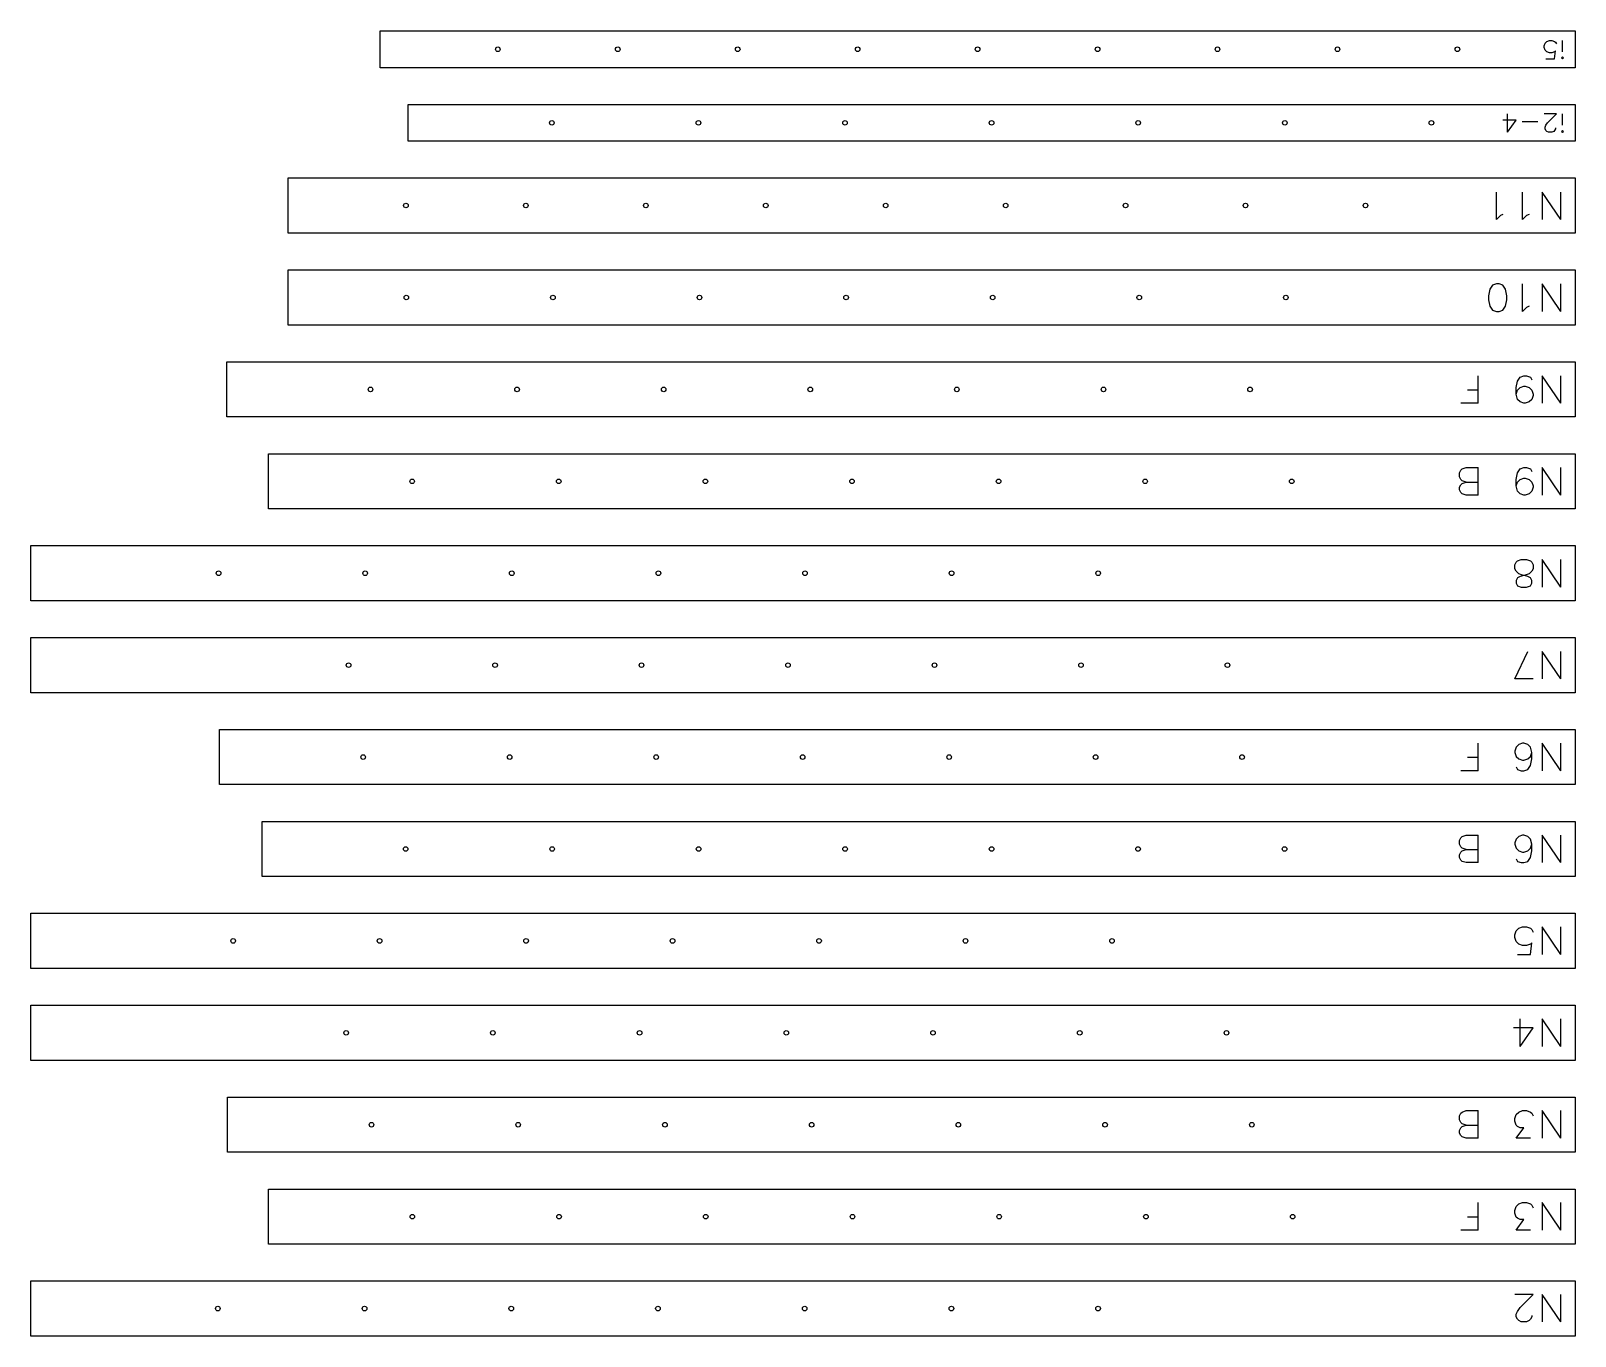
# Model space of a CAD drawing. Header units: inches. Extents: x 4.9 to 46.9, y 2.8 to 38.3.
import ezdxf

# ---------------------------------------------------------------- set-up
doc = ezdxf.new("R2010")
doc.units = ezdxf.units.IN
doc.header["$MEASUREMENT"] = 0
doc.layers.add('Scribe', color=2, linetype='Continuous')

msp = doc.modelspace()

# ---------------------------------------------------------------- linework, layer by layer
for points in [[(14.373, 37.321), (14.373, 38.321), (46.873, 38.321), (46.873, 37.321)], [(15.133, 35.321), (15.133, 36.321), (46.873, 36.321), (46.873, 35.321)], [(11.873, 32.821), (11.873, 34.321), (46.873, 34.321), (46.873, 32.821)], [(46.873, 30.321), (11.873, 30.321), (11.873, 31.821), (46.873, 31.821)], [(46.873, 27.821), (10.201, 27.821), (10.201, 29.321), (46.873, 29.321)], [(46.873, 25.321), (11.335, 25.321), (11.335, 26.821), (46.873, 26.821)], [(46.873, 22.821), (4.873, 22.821), (4.873, 24.321), (46.873, 24.321)], [(46.873, 20.321), (4.873, 20.321), (4.873, 21.821), (46.873, 21.821)], [(46.873, 17.821), (10.006, 17.821), (10.006, 19.321), (46.873, 19.321)], [(46.873, 15.321), (11.161, 15.321), (11.161, 16.821), (46.873, 16.821)], [(46.873, 12.821), (4.873, 12.821), (4.873, 14.321), (46.873, 14.321)], [(46.873, 10.321), (4.873, 10.321), (4.873, 11.821), (46.873, 11.821)], [(46.873, 7.821), (10.224, 7.821), (10.224, 9.321), (46.873, 9.321)], [(46.873, 5.321), (11.335, 5.321), (11.335, 6.821), (46.873, 6.821)], [(46.873, 2.821), (4.873, 2.821), (4.873, 4.321), (46.873, 4.321)]]:
    msp.add_lwpolyline(points, close=True)
for centre in [(17.573, 37.821), (20.835, 37.821), (24.097, 37.821), (27.36, 37.821), (30.622, 37.821), (33.885, 37.821), (37.147, 37.821), (40.409, 37.821), (43.672, 37.821), (19.042, 35.821), (23.029, 35.821), (27.016, 35.821), (31.003, 35.821), (34.99, 35.821), (38.977, 35.821), (42.964, 35.821), (15.073, 33.571), (18.335, 33.571), (21.597, 33.571), (24.86, 33.571), (28.122, 33.571), (31.385, 33.571), (34.647, 33.571), (37.909, 33.571), (41.172, 33.571), (15.084, 31.071), (19.071, 31.071), (23.058, 31.071), (27.045, 31.071), (31.032, 31.071), (35.019, 31.071), (39.006, 31.071), (14.11, 28.571), (18.097, 28.571), (22.084, 28.571), (26.071, 28.571), (30.058, 28.571), (34.045, 28.571), (38.032, 28.571), (15.243, 26.071), (19.23, 26.071), (23.218, 26.071), (27.205, 26.071), (31.192, 26.071), (35.179, 26.071), (39.166, 26.071), (9.978, 23.571), (13.965, 23.571), (17.952, 23.571), (21.94, 23.571), (25.927, 23.571), (29.914, 23.571), (33.901, 23.571), (13.513, 21.071), (17.497, 21.071), (21.481, 21.071), (25.465, 21.071), (29.449, 21.071), (33.433, 21.071), (37.417, 21.071), (13.911, 18.571), (17.895, 18.571), (21.879, 18.571), (25.863, 18.571), (29.847, 18.571), (33.831, 18.571), (37.815, 18.571), (15.066, 16.071), (19.05, 16.071), (23.034, 16.071), (27.018, 16.071), (31.002, 16.071), (34.986, 16.071), (38.97, 16.071), (10.374, 13.571), (14.357, 13.571), (18.341, 13.571), (22.325, 13.571), (26.309, 13.571), (30.293, 13.571), (34.277, 13.571), (13.448, 11.071), (17.438, 11.071), (21.429, 11.071), (25.419, 11.071), (29.409, 11.071), (33.399, 11.071), (37.39, 11.071), (14.137, 8.571), (18.127, 8.571), (22.117, 8.571), (26.108, 8.571), (30.098, 8.571), (34.088, 8.571), (38.079, 8.571), (15.248, 6.071), (19.238, 6.071), (23.228, 6.071), (27.219, 6.071), (31.209, 6.071), (35.199, 6.071), (39.19, 6.071), (9.957, 3.571), (13.948, 3.571), (17.938, 3.571), (21.928, 3.571), (25.919, 3.571), (29.909, 3.571), (33.899, 3.571)]:
    msp.add_circle(centre, 0.0625)
at = {"layer": 'Scribe'}
for points in [[(46.076, 37.56), (46.314, 37.56), (46.339, 37.775), (46.314, 37.753), (46.244, 37.728), (46.173, 37.728), (46.1, 37.753), (46.054, 37.799), (46.03, 37.869), (46.03, 37.918), (46.054, 37.989), (46.1, 38.037), (46.173, 38.062), (46.244, 38.062), (46.314, 38.037), (46.339, 38.013), (46.363, 37.967)], [(46.528, 37.753), (46.528, 38.062)], [(45.03, 35.563), (45.268, 35.896), (44.911, 35.896)], [(45.03, 35.563), (45.03, 36.062)], [(45.862, 35.848), (45.434, 35.848)], [(46.339, 35.682), (46.339, 35.658), (46.314, 35.609), (46.292, 35.585), (46.244, 35.563), (46.149, 35.563), (46.1, 35.585), (46.076, 35.609), (46.054, 35.658), (46.054, 35.704), (46.076, 35.753), (46.125, 35.823), (46.363, 36.062), (46.03, 36.062)], [(46.528, 35.753), (46.528, 36.062)], [(44.911, 33.332), (44.84, 33.296), (44.733, 33.189), (44.733, 33.938)], [(45.626, 33.332), (45.553, 33.296), (45.446, 33.189), (45.446, 33.938)], [(46.482, 33.189), (45.981, 33.938), (45.981, 33.189)], [(46.482, 33.189), (46.482, 33.938)], [(45.626, 30.834), (45.553, 30.797), (45.446, 30.69), (45.446, 31.44)], [(46.482, 30.69), (45.981, 31.44), (45.981, 30.69)], [(46.482, 30.69), (46.482, 31.44)], [(44.232, 28.192), (44.232, 28.941)], [(45.268, 28.442), (45.302, 28.55), (45.375, 28.62), (45.482, 28.657), (45.516, 28.657), (45.626, 28.62), (45.696, 28.55), (45.733, 28.442), (45.733, 28.406), (45.696, 28.299), (45.626, 28.228), (45.516, 28.192), (45.482, 28.192), (45.375, 28.228), (45.302, 28.299), (45.268, 28.442), (45.268, 28.62), (45.302, 28.798), (45.375, 28.905), (45.482, 28.941), (45.553, 28.941), (45.66, 28.905), (45.696, 28.834)], [(46.482, 28.192), (45.981, 28.941), (45.981, 28.192)], [(46.482, 28.192), (46.482, 28.941)], [(44.232, 28.192), (43.767, 28.192)], [(44.232, 28.55), (43.947, 28.55)], [(43.911, 26.051), (43.804, 26.085), (43.767, 26.122), (43.731, 26.192), (43.731, 26.299), (43.767, 26.372), (43.804, 26.406), (43.911, 26.443), (44.232, 26.443)], [(44.232, 25.693), (43.911, 25.693), (43.804, 25.73), (43.767, 25.764), (43.731, 25.837), (43.731, 25.908), (43.767, 25.978), (43.804, 26.015), (43.911, 26.051), (44.232, 26.051)], [(44.232, 25.693), (44.232, 26.443)], [(45.268, 25.944), (45.302, 26.051), (45.375, 26.122), (45.482, 26.158), (45.516, 26.158), (45.626, 26.122), (45.696, 26.051), (45.733, 25.944), (45.733, 25.908), (45.696, 25.801), (45.626, 25.73), (45.516, 25.693), (45.482, 25.693), (45.375, 25.73), (45.302, 25.801), (45.268, 25.944), (45.268, 26.122), (45.302, 26.299), (45.375, 26.406), (45.482, 26.443), (45.553, 26.443), (45.66, 26.406), (45.696, 26.336)], [(46.482, 25.693), (45.981, 26.443), (45.981, 25.693)], [(46.482, 25.693), (46.482, 26.443)], [(46.482, 23.195), (45.981, 23.944), (45.981, 23.195)], [(46.482, 23.195), (46.482, 23.944)], [(45.232, 20.697), (45.589, 21.446)], [(46.482, 20.697), (45.981, 21.446), (45.981, 20.697)], [(46.482, 20.697), (46.482, 21.446)], [(45.733, 20.697), (45.232, 20.697)], [(44.232, 18.198), (44.232, 18.947)], [(45.268, 18.305), (45.302, 18.232), (45.409, 18.198), (45.482, 18.198), (45.589, 18.232), (45.66, 18.342), (45.696, 18.519), (45.696, 18.697), (45.66, 18.84), (45.589, 18.911), (45.482, 18.947), (45.446, 18.947), (45.339, 18.911), (45.268, 18.84), (45.232, 18.733), (45.232, 18.697), (45.268, 18.59), (45.339, 18.519), (45.446, 18.483), (45.482, 18.483), (45.589, 18.519), (45.66, 18.59), (45.696, 18.697)], [(46.482, 18.198), (45.981, 18.947), (45.981, 18.198)], [(46.482, 18.198), (46.482, 18.947)], [(44.232, 18.556), (43.947, 18.556)], [(44.232, 18.198), (43.767, 18.198)], [(43.911, 16.057), (43.804, 16.091), (43.767, 16.128), (43.731, 16.198), (43.731, 16.305), (43.767, 16.378), (43.804, 16.412), (43.911, 16.449), (44.232, 16.449)], [(44.232, 15.7), (44.232, 16.449)], [(45.268, 15.807), (45.302, 15.734), (45.409, 15.7), (45.482, 15.7), (45.589, 15.734), (45.66, 15.841), (45.696, 16.021), (45.696, 16.198), (45.66, 16.342), (45.589, 16.412), (45.482, 16.449), (45.446, 16.449), (45.339, 16.412), (45.268, 16.342), (45.232, 16.235), (45.232, 16.198), (45.268, 16.091), (45.339, 16.021), (45.446, 15.984), (45.482, 15.984), (45.589, 16.021), (45.66, 16.091), (45.696, 16.198)], [(46.482, 15.7), (45.981, 16.449), (45.981, 15.7)], [(46.482, 15.7), (46.482, 16.449)], [(44.232, 15.7), (43.911, 15.7), (43.804, 15.734), (43.767, 15.77), (43.731, 15.841), (43.731, 15.914), (43.767, 15.984), (43.804, 16.021), (43.911, 16.057), (44.232, 16.057)], [(45.302, 13.201), (45.66, 13.201), (45.696, 13.522), (45.66, 13.486), (45.553, 13.449), (45.446, 13.449), (45.339, 13.486), (45.268, 13.556), (45.232, 13.663), (45.232, 13.736), (45.268, 13.843), (45.339, 13.914), (45.446, 13.951), (45.553, 13.951), (45.66, 13.914), (45.696, 13.88), (45.733, 13.807)], [(46.482, 13.201), (45.981, 13.951), (45.981, 13.201)], [(46.482, 13.201), (46.482, 13.951)], [(45.375, 10.703), (45.375, 11.452)], [(46.482, 10.703), (45.981, 11.452), (45.981, 10.703)], [(46.482, 10.703), (46.482, 11.452)], [(45.375, 10.703), (45.733, 11.202), (45.195, 11.202)], [(43.911, 8.56), (43.804, 8.596), (43.767, 8.633), (43.731, 8.703), (43.731, 8.81), (43.767, 8.881), (43.804, 8.917), (43.911, 8.954), (44.232, 8.954)], [(44.232, 8.204), (44.232, 8.954)], [(45.66, 8.204), (45.268, 8.204), (45.482, 8.489), (45.375, 8.489), (45.302, 8.525), (45.268, 8.56), (45.232, 8.667), (45.232, 8.74), (45.268, 8.847), (45.339, 8.917), (45.446, 8.954), (45.553, 8.954), (45.66, 8.917), (45.696, 8.881), (45.733, 8.81)], [(46.482, 8.204), (45.981, 8.954), (45.981, 8.204)], [(46.482, 8.204), (46.482, 8.954)], [(44.232, 8.204), (43.911, 8.204), (43.804, 8.238), (43.767, 8.275), (43.731, 8.345), (43.731, 8.418), (43.767, 8.489), (43.804, 8.525), (43.911, 8.56), (44.232, 8.56)], [(44.232, 5.706), (44.232, 6.455)], [(45.66, 5.706), (45.268, 5.706), (45.482, 5.991), (45.375, 5.991), (45.302, 6.027), (45.268, 6.061), (45.232, 6.168), (45.232, 6.241), (45.268, 6.348), (45.339, 6.419), (45.446, 6.455), (45.553, 6.455), (45.66, 6.419), (45.696, 6.382), (45.733, 6.312)], [(46.482, 5.706), (45.981, 6.455), (45.981, 5.706)], [(46.482, 5.706), (46.482, 6.455)], [(44.232, 6.061), (43.947, 6.061)], [(44.232, 5.706), (43.767, 5.706)], [(45.696, 3.385), (45.696, 3.349), (45.66, 3.278), (45.626, 3.242), (45.553, 3.207), (45.409, 3.207), (45.339, 3.242), (45.302, 3.278), (45.268, 3.349), (45.268, 3.422), (45.302, 3.492), (45.375, 3.599), (45.733, 3.957), (45.232, 3.957)], [(46.482, 3.207), (45.981, 3.957), (45.981, 3.207)], [(46.482, 3.207), (46.482, 3.957)]]:
    msp.add_lwpolyline(points, dxfattribs=at)
for points in [[(46.553, 37.585), (46.528, 37.609), (46.506, 37.585), (46.528, 37.56)], [(46.553, 35.585), (46.528, 35.609), (46.506, 35.585), (46.528, 35.563)], [(44.911, 30.727), (44.981, 30.834), (45.018, 31.011), (45.018, 31.119), (44.981, 31.296), (44.911, 31.403), (44.804, 31.44), (44.733, 31.44), (44.623, 31.403), (44.553, 31.296), (44.516, 31.119), (44.516, 31.011), (44.553, 30.834), (44.623, 30.727), (44.733, 30.69), (44.804, 30.69)], [(45.553, 23.195), (45.66, 23.232), (45.696, 23.302), (45.696, 23.373), (45.66, 23.446), (45.589, 23.48), (45.446, 23.516), (45.339, 23.553), (45.268, 23.623), (45.232, 23.694), (45.232, 23.801), (45.268, 23.874), (45.302, 23.908), (45.409, 23.944), (45.553, 23.944), (45.66, 23.908), (45.696, 23.874), (45.733, 23.801), (45.733, 23.694), (45.696, 23.623), (45.626, 23.553), (45.516, 23.516), (45.375, 23.48), (45.302, 23.446), (45.268, 23.373), (45.268, 23.302), (45.302, 23.232), (45.409, 23.195), (45.553, 23.195)]]:
    msp.add_lwpolyline(points, close=True, dxfattribs=at)

doc.saveas('drawing.dxf')
